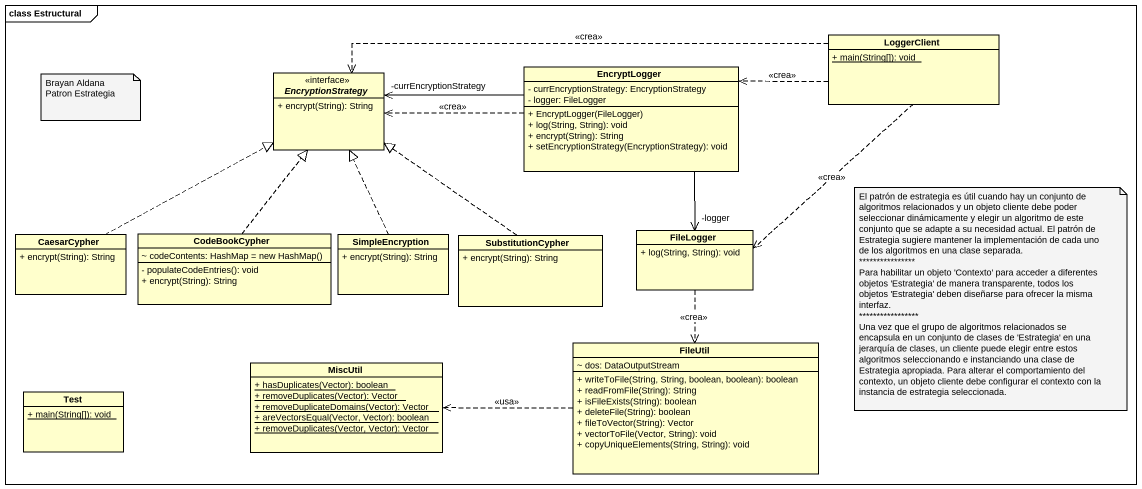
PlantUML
@startuml
mainframe class Estructural
hide circle
hide empty members
skinparam classAttributeIconSize 0
class LoggerClient {
  {static} + main(String[]): void
}
interface EncryptionStrategy <<interface>> {
  + encrypt(String): String
}
class EncryptLogger {
  - currEncryptionStrategy: EncryptionStrategy
  - logger: FileLogger
  + EncryptLogger(FileLogger)
  + log(String, String): void
  + encrypt(String): String
  + setEncryptionStrategy(EncryptionStrategy): void
}
class CaesarCypher {
  + encrypt(String): String
}
class CodeBookCypher {
  {field} ~ codeContents: HashMap = new HashMap()
  - populateCodeEntries(): void
  + encrypt(String): String
}
class SimpleEncryption {
  + encrypt(String): String
}
class SubstitutionCypher {
  + encrypt(String): String
}
class FileLogger {
  + log(String, String): void
}
class FileUtil {
  ~ dos: DataOutputStream
  + writeToFile(String, String, boolean, boolean): boolean
  + readFromFile(String): String
  + isFileExists(String): boolean
  + deleteFile(String): boolean
  + fileToVector(String): Vector
  + vectorToFile(Vector, String): void
  + copyUniqueElements(String, String): void
}
class Test {
  {static} + main(String[]): void
}
class MiscUtil {
  {static} + hasDuplicates(Vector): boolean
  {static} + removeDuplicates(Vector): Vector
  {static} + removeDuplicateDomains(Vector): Vector
  {static} + areVectorsEqual(Vector, Vector): boolean
  {static} + removeDuplicates(Vector, Vector): Vector
}
LoggerClient .left.> EncryptionStrategy : <<crea>>
LoggerClient .left.> EncryptLogger : <<crea>>
LoggerClient ..> FileLogger : <<crea>>
EncryptLogger -left-> "-currEncryptionStrategy" EncryptionStrategy
EncryptLogger .left.> EncryptionStrategy : <<crea>>
EncryptLogger --> "-logger" FileLogger
CaesarCypher .right.|> EncryptionStrategy
CodeBookCypher .up.|> EncryptionStrategy
SimpleEncryption .up.|> EncryptionStrategy
SubstitutionCypher .up.|> EncryptionStrategy
FileLogger ..> FileUtil : <<crea>>
FileUtil .left.> MiscUtil : <<usa>>
note as N1
  Brayan Aldana
  Patron Estrategia
end note
note as N2
  El patrón de estrategia es útil cuando hay un conjunto de algoritmos relacionados y un objeto cliente debe poder seleccionar dinámicamente y elegir un algoritmo de este conjunto que se adapte a su necesidad actual. El patrón de Estrategia sugiere mantener la implementación de cada uno de los algoritmos en una clase separada.
  ~**~**~**~**~**~**~**~**
  Para habilitar un objeto 'Contexto' para acceder a diferentes objetos 'Estrategia' de manera transparente, todos los objetos 'Estrategia' deben diseñarse para ofrecer la misma interfaz.
  ~**~**~**~**~**~**~**~***
  Una vez que el grupo de algoritmos relacionados se encapsula en un conjunto de clases de 'Estrategia' en una jerarquía de clases, un cliente puede elegir entre estos algoritmos seleccionando e instanciando una clase de Estrategia apropiada. Para alterar el comportamiento del contexto, un objeto cliente debe configurar el contexto con la instancia de estrategia seleccionada.
end note
@enduml
